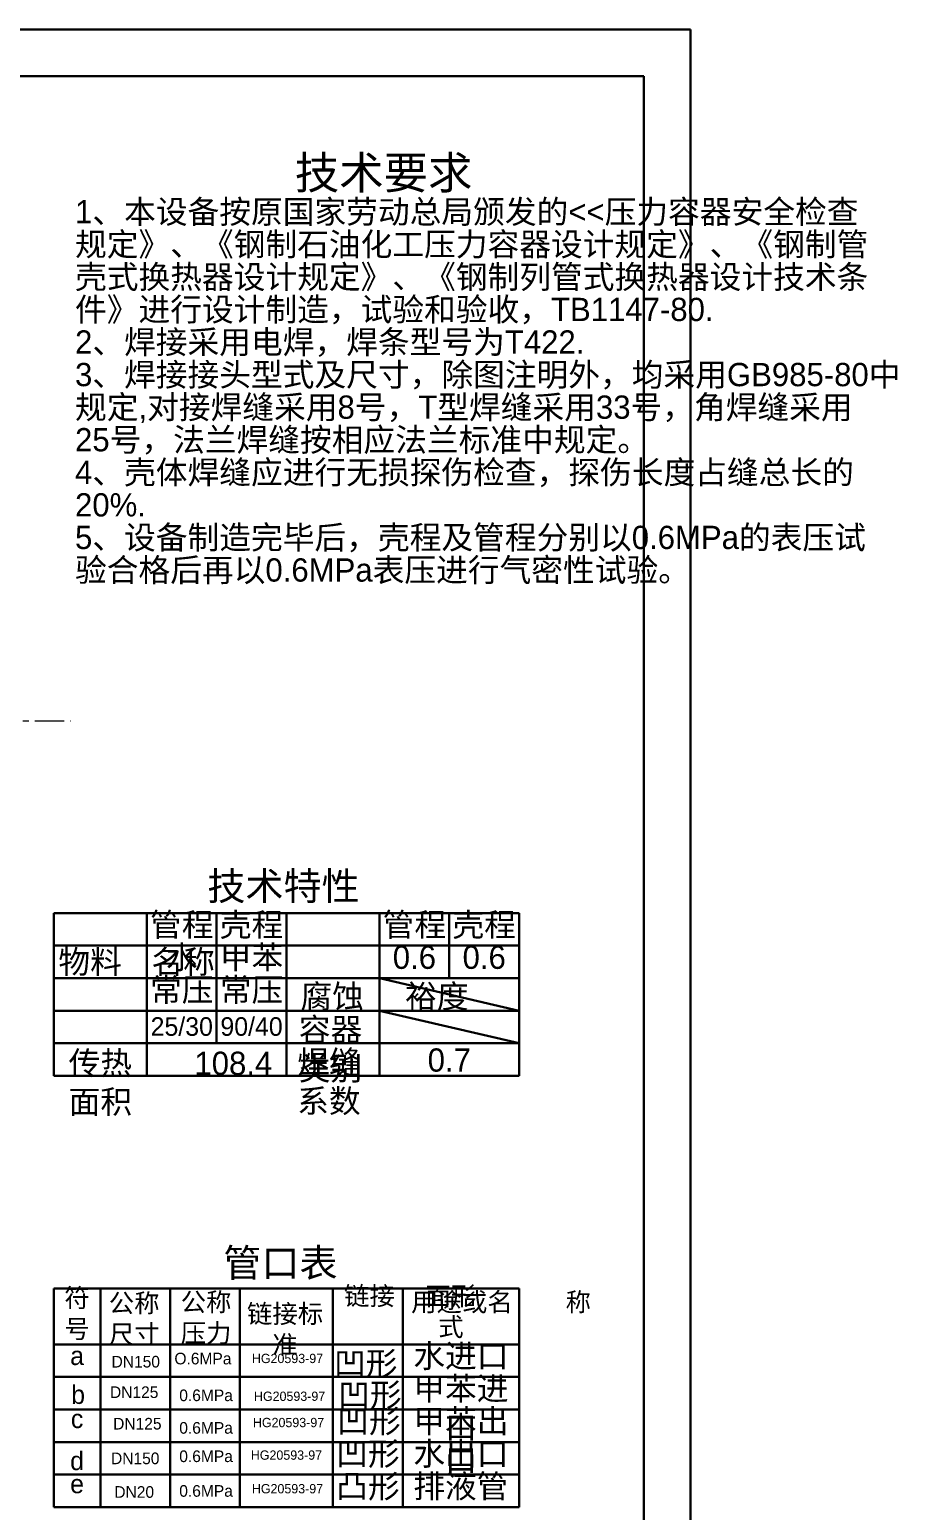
# Model space of a CAD drawing. Header units: millimetres. Extents: x 1874 to 6301, y -1270 to 1700.
# Drawn here: x 5369 to 6301, y 108 to 1700 of the extents above; entities that cross this region are included whole.
import ezdxf

# ---------------------------------------------------------------- set-up
doc = ezdxf.new("R2010")
doc.units = ezdxf.units.MM
doc.linetypes.add('CENTER', pattern=[50.8, 31.75, -6.35, 6.35, -6.35])
doc.layers.get('0').update_dxf_attribs({"color": 250, "linetype": 'CENTER', "lineweight": 15})
doc.layers.add('粗实线', color=250, linetype='Continuous', lineweight=30)
doc.layers.add('细实线', color=250, linetype='Continuous', lineweight=15)
doc.styles.add('GB', font='')
doc.styles.get("Standard").update_dxf_attribs({"font": ''})
doc.styles.get('GB').set_extended_font_data('hzcf')
doc.styles.get('Standard').set_extended_font_data('SimSun')

msp = doc.modelspace()

# ---------------------------------------------------------------- linework, layer by layer
msp.add_line((2122.7964, 956.8419), (5412.4555, 956.8419))
at = {"layer": '粗实线'}
for p, q in [((1873.7586, 1699.7182), (6078.7586, 1699.7182)), ((6078.7586, 1699.7182), (6078.7586, -1270.2818)), ((6078.7586, 1699.7182), (6078.7586, 1649.7182)), ((6028.7586, 1649.7182), (1998.7586, 1649.7182)), ((6028.7586, -1220.2818), (6028.7586, 1649.7182)), ((5894.5221, 750.323), (5394.5221, 750.323)), ((5394.5221, 750.323), (5394.5221, 575.323)), ((5494.5221, 750.323), (5494.5221, 575.323)), ((5569.5221, 750.323), (5569.5221, 610.323)), ((5644.5221, 750.323), (5644.5221, 575.323)), ((5744.5221, 750.323), (5744.5221, 575.323)), ((5819.5221, 750.323), (5819.5221, 680.323)), ((5894.5221, 575.323), (5894.5221, 750.323)), ((5394.5221, 715.323), (5894.5221, 715.323)), ((5394.5221, 680.323), (5894.5221, 680.323)), ((5744.5221, 680.323), (5894.5221, 645.323)), ((5394.5221, 645.323), (5894.5221, 645.323)), ((5744.5221, 645.323), (5894.5221, 610.323)), ((5394.5221, 610.323), (5894.5221, 610.323)), ((5394.5221, 575.323), (5894.5221, 575.323)), ((5394.5221, 346.796), (5894.5221, 346.796)), ((5394.5221, 111.796), (5394.5221, 346.796)), ((5444.5221, 111.796), (5444.5221, 346.796)), ((5519.5221, 111.796), (5519.5221, 346.796)), ((5594.5221, 111.796), (5594.5221, 346.796)), ((5694.5221, 111.796), (5694.5221, 346.796)), ((5769.5221, 111.796), (5769.5221, 346.796)), ((5894.5221, 346.796), (5894.5221, 111.796)), ((5394.5221, 286.796), (5894.5221, 286.796)), ((5394.5221, 251.796), (5894.5221, 251.796)), ((5394.5221, 216.796), (5894.5221, 216.796)), ((5394.5221, 181.796), (5894.5221, 181.796)), ((5394.5221, 146.796), (5894.5221, 146.796)), ((5394.5221, 111.796), (5894.5221, 111.796))]:
    msp.add_line(p, q, dxfattribs=at)

# ---------------------------------------------------------------- texts
at = {"layer": '粗实线', "insert": (5545.6489, 601.3271), "char_height": 25, "attachment_point": 1}
msp.add_mtext_dynamic_manual_height_columns('\\pxr42.155,t39;{\\fChangFangSong|b0|i0|c134|p49;108.4}', width=155.388203, gutter_width=12.5, heights=[2.0606], dxfattribs=at)
at = {"layer": '细实线', "attachment_point": 1, "style": 'GB'}
for s, width, heights, insert, char_height in [('{\\fChangFangSong|b1|i0|c134|p49;技术要求}', 181.509058, [0], (5653.5016, 1563.4318), 35), ('\\pxqc;{\\fChangFangSong|b1|i0|c134|p49;技术特性}', 362.189869, [46.0887], (5460.2773, 794.2245), 30), ('\\pxqc;{\\fChangFangSong|b0|i0|c134|p49;管程}', 75, [0], (5494.5221, 750.323), 25), ('\\pxqc;{\\fChangFangSong|b0|i0|c134|p49;壳程}', 75, [0], (5569.5221, 750.323), 25), ('\\pxqc;{\\fChangFangSong|b0|i0|c134|p49;管程}', 75, [0], (5744.5221, 750.323), 25), ('\\pxqc;{\\fChangFangSong|b0|i0|c134|p49;壳程}', 75, [0], (5819.5221, 750.323), 25), ('\\pxqc;{\\fChangFangSong|b0|i0|c134|p49;水}', 75, [0], (5494.5221, 715.323), 25), ('\\pxqc;{\\fChangFangSong|b0|i0|c134|p49;甲苯}', 75, [0], (5569.5221, 715.323), 25), ('\\pxqc;{\\fChangFangSong|b0|i0|c134|p49;0.6}', 75, [0], (5744.5221, 715.323), 25), ('\\pxqc;{\\fChangFangSong|b0|i0|c134|p49;0.6}', 75, [0], (5819.5221, 715.323), 25), ('\\pxqc;{\\fChangFangSong|b0|i0|c134|p49;常压}', 75, [0], (5494.5221, 680.323), 25), ('\\pxqc;{\\fChangFangSong|b0|i0|c134|p49;常压}', 75, [0], (5569.5221, 680.323), 25), ('\\pxqc;{\\f@ChangFangSong|b0|i0|c134|p49;25/30}', 75, [0], (5494.5221, 638.3681), 20), ('\\pxqc;{\\fChangFangSong|b0|i0|c134|p49;90/40}', 75, [0], (5569.5221, 638.3681), 20), ('\\pxqc;{\\fChangFangSong|b0|i0|c134|p49;容器类别}', 100, [0], (5641.911, 637.4987), 25), ('\\pxqc;{\\fChangFangSong|b0|i0|c134|p49;传热面积}', 100, [0], (5394.5221, 601.6293), 25), ('\\pxqc;{\\fChangFangSong|b0|i0|c134|p49;焊缝系数}', 100, [0], (5640.1703, 602.4987), 25), ('\\pxqc;{\\fChangFangSong|b0|i0|c134|p49;0.7}', 150, [0], (5744.5221, 604.8571), 25), ('\\pxqc;{\\fChangFangSong|b1|i0|c134|p49;管口表}', 282.640543, [0], (5496.7186, 389.384), 30), ('\\pxqc;{\\fChangFangSong|b0|i0|c134|p49;符号}', 50, [0], (5394.5221, 346.796), 20), ('\\pxqc;{\\fChangFangSong|b0|i0|c134|p49;公称尺寸}', 75, [0], (5443.3936, 341.1603), 20), ('\\pxqc;{\\fChangFangSong|b0|i0|c134|p49;公称压力}', 75, [0], (5520.6505, 342.2874), 20), ('\\pxqc;{\\fChangFangSong|b0|i0|c134|p49;链接标准}', 100, [0], (5593.0935, 329.677), 20), ('\\pxqc;{\\fChangFangSong|b0|i0|c134|p49;水进口}', 125, [0], (5769.5221, 286.796), 25), ('\\pxqc;a', 50, [0], (5394.5221, 284.5738), 20), ('\\pxqc;{\\Figes1001|c134;DN150}', 73.87158, [35], (5445.6505, 274.3974), 12.5), ('\\pxqc;O.6MPa', 75, [0], (5517.2652, 277.7788), 12.5), ('\\pxqc;{\\H0.71429x;HG20593-\\H0.99999x;97}', 100, [0], (5595.6505, 276.6517), 14), ('\\pxqc;{\\fChangFangSong|b0|i0|c134|p49;凹形}', 75, [0], (5692.2652, 278.906), 25), ('\\pxqc;{\\fChangFangSong|b0|i0|c134|p49;甲苯进口}', 125, [0], (5769.5221, 251.796), 25), ('\\pxqc;b', 50, [35], (5395.6505, 242.7788), 20), ('\\pxqc;DN125', 75, [0], (5443.3936, 241.6517), 12.5), ('\\pxqc;{\\fChangFangSong|b0|i0|c134|p49;凹形}', 75, [0], (5696.7789, 245.0331), 25), ('\\pxqc;0.6MPa', 75, [0], (5520.6505, 238.2703), 12.5), ('\\pxqc;HG20593-97', 100, [0], (5597.9073, 236.016), 10), ('\\pxqc;c', 50, [0], (5394.5221, 216.796), 20), ('\\pxqc;DN125', 75, [0], (5446.7789, 207.7788), 12.5), ('\\pxqc;HG20593-97', 100, [0], (5596.7789, 207.7789), 10), ('\\pxqc;{\\fChangFangSong|b0|i0|c134|p49;凹形}', 72.74316, [0], (5696.7789, 216.796), 25), ('\\pxqc;{\\fChangFangSong|b0|i0|c134|p49;甲苯出口}', 125, [0], (5769.5221, 216.796), 25), ('\\pxqc;0.6MPa', 75, [0], (5520.6505, 203.2703), 12.5), ('\\pxqc;{\\fChangFangSong|b0|i0|c134|p49;凹形}', 75, [0], (5694.5221, 181.796), 25), ('\\pxqc;{\\fChangFangSong|b0|i0|c134|p49;水出口}', 125, [0], (5769.5221, 181.796), 25), ('\\pxqc;d', 50, [0], (5394.5221, 171.6517), 20), ('\\pxqc;DN150', 75, [0], (5444.5221, 170.5246), 12.5), ('\\pxqc;0.6MPa', 75, [0], (5520.6505, 172.7788), 12.5), ('\\pxqc;HG20593-97', 100, [0], (5594.5221, 172.7789), 10), ('\\pxqc;{\\fChangFangSong|b0|i0|c134|p49;凸形}', 75, [0], (5694.5221, 146.796), 25), ('\\pxqc;{\\fChangFangSong|b0|i0|c134|p49;排液管}', 125, [0], (5769.5221, 146.796), 25), ('\\pxqc;e', 50, [0], (5394.5221, 146.796), 20), ('\\pxqc;DN20', 75, [0], (5443.3936, 134.3974), 12.5), ('\\pxqc;0.6MPa', 75, [0], (5520.6505, 135.5246), 12.5), ('\\pxqc;HG20593-97', 100, [0], (5595.6505, 136.6517), 10)]:
    msp.add_mtext_dynamic_manual_height_columns(s, width=width, gutter_width=12.5, heights=heights, dxfattribs=dict(at, insert=insert, char_height=char_height))
for s, insert, char_height, width in [('{\\fChangFangSong|b0|i0|c134|p49;1、本设备按原国家劳动总局颁发的<<压力容器安全检查}', (5417.3313, 1516.5057), 25, 900), ('{\\fChangFangSong|b0|i0|c134|p49;规定》、《钢制石油化工压力容器设计规定》、《钢制管}', (5417.3313, 1481.5057), 25, 900), ('{\\fChangFangSong|b0|i0|c134|p49;壳式换热器设计规定》、《钢制列管式换热器设计技术条}', (5417.3313, 1446.5057), 25, 900), ('\\pxt14;{\\fChangFangSong|b0|i0|c134|p49;件》进行设计制造，试验和验收，TB1147-80.}', (5417.3313, 1411.5057), 25, 900), ('{\\fChangFangSong|b0|i0|c134|p49;2、焊接采用电焊，焊条型号为T422.}', (5417.3313, 1376.5057), 25, 900), ('{\\fChangFangSong|b0|i0|c134|p49;3、焊接接头型式及尺寸，除图注明外，均采用GB985-80中}', (5417.3313, 1341.5057), 25, 900), ('{\\fChangFangSong|b0|i0|c134|p49;规定,对接焊缝采用8号，T型焊缝采用33号，角焊缝采用}', (5417.3313, 1306.5057), 25, 900), ('{\\fChangFangSong|b0|i0|c134|p49;25号，法兰焊缝按相应法兰标准中规定。}', (5417.3313, 1271.5057), 25, 900), ('{\\fChangFangSong|b0|i0|c134|p49;4、壳体焊缝应进行无损探伤检查，探伤长度占缝总长的}', (5417.3313, 1236.5057), 25, 900), ('{\\fChangFangSong|b0|i0|c134|p49;20%.}', (5417.3313, 1201.5057), 25, 900), ('{\\fChangFangSong|b0|i0|c134|p49;5、设备制造完毕后，壳程及管程分别以0.6MPa的表压试}', (5417.3313, 1166.5057), 25, 900), ('{\\fChangFangSong|b0|i0|c134|p49;验合格后再以0.6MPa表压进行气密性试验。}', (5417.3313, 1131.5057), 25, 900), ('{\\fSimSun|b0|i0|c134|p2;物料}', (5399.4306, 710.4199), 25, 100), ('{\\fSimSun|b0|i0|c134|p2;名称}', (5499.4306, 710.4199), 25, 100), ('\\pxqc;{\\fSimSun|b0|i0|c134|p2;腐蚀}', (5643.6517, 673.3681), 25, 100), ('\\pxqc;{\\fSimSun|b0|i0|c134|p2;裕度}', (5756.1517, 673.3681), 25, 100), ('\\pxqc;{\\fSimSun|b0|i0|c134|p2;链接}', (5696.2508, 348.8921), 20, 75), ('\\pxqc;{\\fSimSun|b0|i0|c134|p2;面形式}', (5783.7508, 348.8921), 20, 75), ('\\pxqc;{\\fSimSun|b0|i0|c134|p2;用途或名}', (5770.6505, 342.2874), 20, 125), ('\\pxqc;{\\fSimSun|b0|i0|c134|p2;称}', (5895.6505, 342.2874), 20, 125)]:
    msp.add_mtext(s, dxfattribs=dict(at, insert=insert, char_height=char_height, width=width))

doc.saveas('drawing.dxf')
